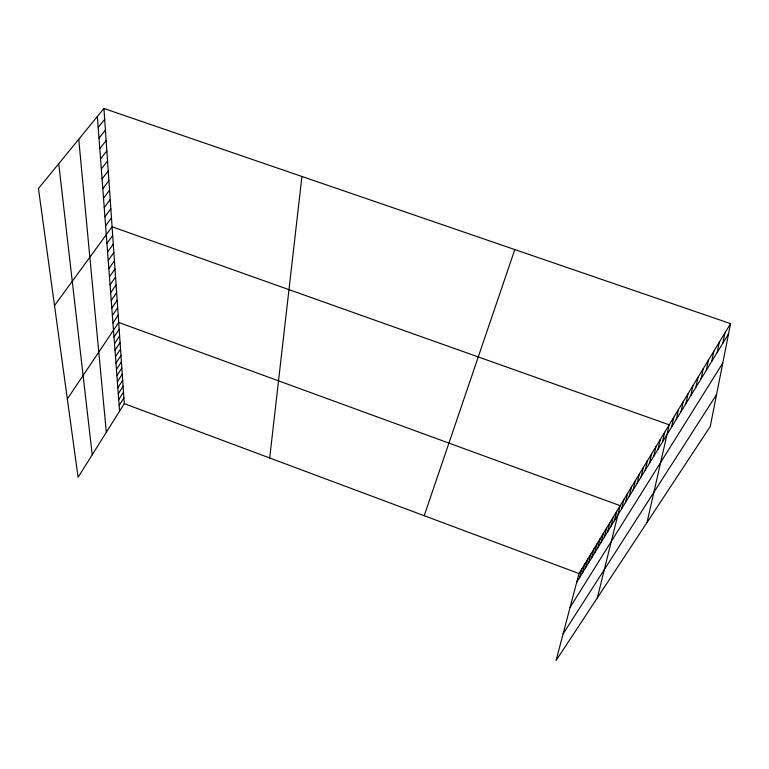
<?xml version="1.0" encoding="UTF-8"?>
<svg xmlns="http://www.w3.org/2000/svg" width="769" height="769" viewBox="0 0 769 769"><rect width="100%" height="100%" fill="white"/><g stroke="black" fill="none" stroke-linecap="round" stroke-linejoin="round"><path stroke-width="1.15" d="M269.688 457.978L301.938 176.476M730.55 323.653L710.258 426.497L556.074 660.523L578.999 573.559L730.55 323.653L103.921 108.477L38.45 188.511L78.092 477.299L124.299 403.648L103.921 108.477M722.802 343.272L724.85 333.044M717.208 352.442L719.275 342.243M711.719 361.42L713.805 351.26M706.336 370.216L708.451 360.084M701.068 378.829L703.202 368.745M695.907 387.278L698.06 377.233M690.85 395.564L693.013 385.548M685.881 403.687L688.063 393.709M681.017 411.646L683.208 401.716M676.239 419.461L678.45 409.56M671.558 427.131L673.779 417.269M647.027 522.468L669.193 424.824L112.091 226.749L54.522 305.572M662.455 442.031L664.695 432.245M658.024 449.269L660.273 439.532M653.679 456.382L655.938 446.683M649.411 463.371L651.679 453.71M645.22 470.234L647.498 460.612M641.096 476.972L643.384 467.389M637.059 483.586L639.347 474.05M633.079 490.093L635.377 480.587M629.177 496.486L631.474 487.017M625.341 502.763L627.639 493.342M597.302 597.946L620.17 505.666L118.695 322.451L67.336 398.967M621.563 508.934L623.87 499.562M614.383 520.69L616.7 511.385M610.971 526.275L613.287 517.018M604.29 537.195L606.616 528.015M607.606 531.783L609.923 522.555M601.031 542.529L603.357 533.378M597.821 547.778L600.156 538.675M591.553 558.054L593.879 549.018M594.668 552.959L596.994 543.885M585.459 568.012L587.795 559.053M588.487 563.071L590.813 554.074M582.489 572.886L584.815 563.956M579.557 577.682L581.883 568.791M424.209 515.72L514.807 249.569M576.663 582.412L728.522 333.909M570.089 607.347L722.773 363.074M119.157 405.455L123.905 397.919M118.724 399.669L123.511 392.113M118.282 393.795L123.098 386.221M117.83 387.845L122.684 380.251M117.378 381.808L122.271 374.195M563.091 633.887L716.564 394.526M116.917 375.685L121.848 368.053M116.446 369.476L121.415 361.824M115.965 363.17L120.983 355.499M115.485 356.778L120.531 349.078M114.994 350.279L120.089 342.57M114.504 343.695L119.628 335.966M113.995 337.005L119.166 329.257M112.937 322.961L118.195 315.175M112.38 315.588L117.686 307.783M111.813 308.1L117.167 300.275M111.236 300.487L116.638 292.643M110.659 292.739L116.1 284.886M110.063 284.866L115.561 276.994M109.458 276.859L115.004 268.977M108.842 268.717L114.437 260.816M108.218 260.441L113.87 252.52M107.583 252.011L113.283 244.081M106.939 243.437L112.687 235.487M105.603 225.826L111.476 217.858M104.92 216.781L110.851 208.803M104.228 207.572L110.207 199.584M103.527 198.2L109.563 190.203M102.806 188.645L108.9 180.648M102.066 178.917L108.227 170.91M101.316 169.007L107.545 160.99M100.556 158.904L106.853 150.887M99.778 148.609L106.141 140.592M98.99 138.112L105.411 130.096M98.182 127.414L104.671 119.387M124.299 403.648L578.999 573.559M58.732 163.71L92.222 454.787M78.746 139.256L106.324 432.303M97.355 116.504L119.589 411.155"/></g></svg>
